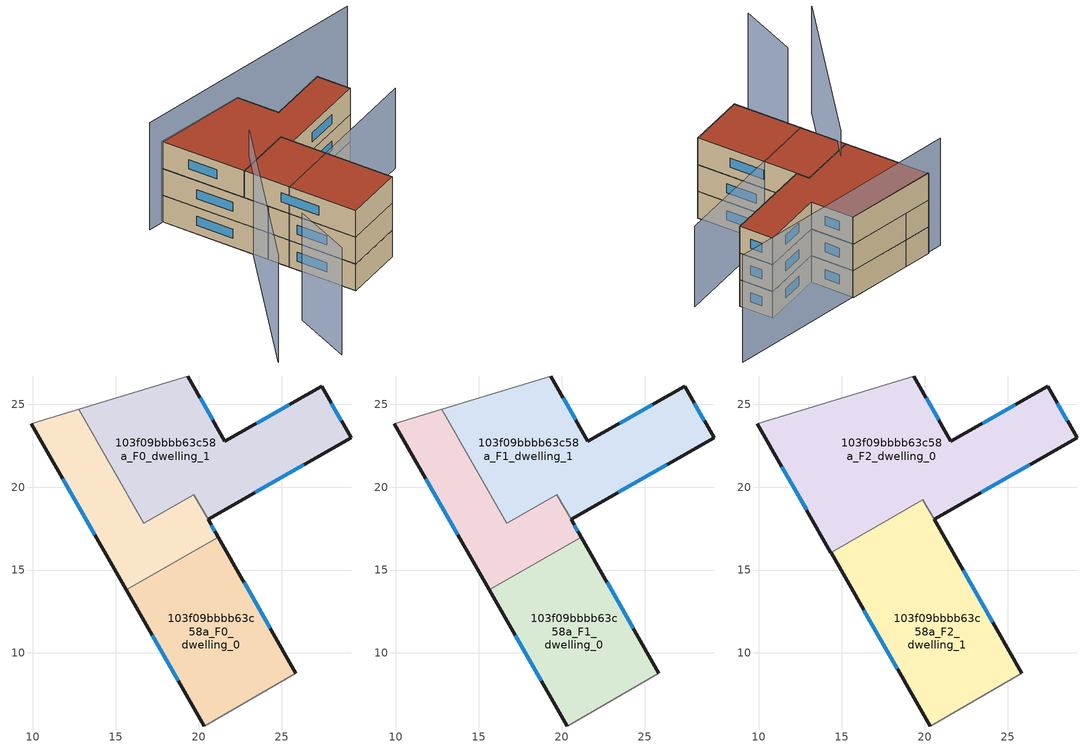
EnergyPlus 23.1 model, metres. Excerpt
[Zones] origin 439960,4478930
103f09bbbb63c58a_F0_dwelling_0
 floor ground (EU_floor_Construction): 25.86,8.76 21.18,16.97 15.64,13.8 20.33,5.59 z0
 wall outside (EU_wall_Construction): 20.33,5.59 15.64,13.8 / 21.18,16.97 25.86,8.76 z0:3
 wall to 103f09bbbb63c58a_F0_dwelling_2 (EU_wall_Construction): 15.64,13.8 21.18,16.97 z0:3
 wall adiabatic (EU_wall_Construction): 25.86,8.76 20.33,5.59 z0:3
 window (EU_Window_Construction): 18.78,8.31 17.19,11.08 / 22.73,14.25 24.31,11.48 z0.99:2.01
103f09bbbb63c58a_F0_dwelling_1
 floor ground (EU_floor_Construction): 29.2,22.98 27.41,26.09 21.57,22.76 19.35,26.71 12.77,24.7 16.69,17.83 19.71,19.56 20.57,18.05 z0
 wall outside (EU_wall_Construction): 19.35,26.71 21.57,22.76 27.41,26.09 29.2,22.98 20.57,18.05 z0:3
 wall to 103f09bbbb63c58a_F0_dwelling_2 (EU_wall_Construction): 20.57,18.05 19.71,19.56 16.69,17.83 12.77,24.7 z0:3
 wall adiabatic (EU_wall_Construction): 12.77,24.7 19.35,26.71 z0:3
 window (EU_Window_Construction): 20.09,25.4 20.83,24.07 / 23.51,23.87 25.48,24.99 / 28.01,25.06 28.61,24.01 / 26.34,21.35 23.43,19.69 z0.99:2.01
103f09bbbb63c58a_F0_dwelling_2
 floor ground (EU_floor_Construction): 21.18,16.97 19.71,19.56 16.69,17.83 12.77,24.7 9.91,23.82 15.64,13.8 z0
 wall outside (EU_wall_Construction): 15.64,13.8 9.91,23.82 / 20.57,18.05 21.18,16.97 z0:3
 wall adiabatic (EU_wall_Construction): 9.91,23.82 12.77,24.7 z0:3
 window (EU_Window_Construction): 13.74,17.12 11.81,20.5 / 20.77,17.69 20.98,17.33 z0.99:2.01
103f09bbbb63c58a_F1_dwelling_0
 floor to 103f09bbbb63c58a_F0_dwelling_0 (EU_floor_Construction): 25.86,8.76 21.18,16.97 15.64,13.8 20.33,5.59 z3
 wall outside (EU_wall_Construction): 20.33,5.59 15.64,13.8 / 21.18,16.97 25.86,8.76 z3:6
 wall to 103f09bbbb63c58a_F1_dwelling_2 (EU_wall_Construction): 15.64,13.8 21.18,16.97 z3:6
 wall adiabatic (EU_wall_Construction): 25.86,8.76 20.33,5.59 z3:6
 window (EU_Window_Construction): 18.78,8.31 17.19,11.08 / 22.73,14.25 24.31,11.48 z3.99:5.01
103f09bbbb63c58a_F1_dwelling_1
 floor to 103f09bbbb63c58a_F0_dwelling_1 (EU_floor_Construction): 29.2,22.98 27.41,26.09 21.57,22.76 19.35,26.71 12.77,24.7 16.69,17.83 19.71,19.56 20.57,18.05 z3
 wall outside (EU_wall_Construction): 19.35,26.71 21.57,22.76 27.41,26.09 29.2,22.98 20.57,18.05 z3:6
 wall to 103f09bbbb63c58a_F1_dwelling_2 (EU_wall_Construction): 20.57,18.05 19.71,19.56 16.69,17.83 12.77,24.7 z3:6
 wall adiabatic (EU_wall_Construction): 12.77,24.7 19.35,26.71 z3:6
 window (EU_Window_Construction): 20.09,25.4 20.83,24.07 / 23.51,23.87 25.48,24.99 / 28.01,25.06 28.61,24.01 / 26.34,21.35 23.43,19.69 z3.99:5.01
103f09bbbb63c58a_F1_dwelling_2
 floor to 103f09bbbb63c58a_F0_dwelling_2 (EU_floor_Construction): 21.18,16.97 19.71,19.56 16.69,17.83 12.77,24.7 9.91,23.82 15.64,13.8 z3
 wall outside (EU_wall_Construction): 15.64,13.8 9.91,23.82 / 20.57,18.05 21.18,16.97 z3:6
 wall adiabatic (EU_wall_Construction): 9.91,23.82 12.77,24.7 z3:6
 window (EU_Window_Construction): 13.74,17.12 11.81,20.5 / 20.77,17.69 20.98,17.33 z3.99:5.01
103f09bbbb63c58a_F2_dwelling_0
 floor to 103f09bbbb63c58a_F1_dwelling_1 (EU_floor_Construction): 29.2,22.98 27.41,26.09 21.57,22.76 19.35,26.71 12.77,24.7 16.69,17.83 19.71,19.56 20.57,18.05 z6
 floor to 103f09bbbb63c58a_F1_dwelling_2 (EU_floor_Construction): 19.9,19.23 19.71,19.56 16.69,17.83 12.77,24.7 9.91,23.82 14.35,16.06 z6
 wall outside (EU_wall_Construction): 14.34,16.06 9.91,23.82 / 19.35,26.71 21.57,22.76 27.41,26.09 29.2,22.98 20.57,18.05 z6:9
 wall adiabatic (EU_wall_Construction): 9.91,23.82 19.35,26.71 z6:9
 wall to 103f09bbbb63c58a_F2_dwelling_1 (EU_wall_Construction): 20.57,18.05 19.9,19.23 14.34,16.06 z6:9
 window (EU_Window_Construction): 12.87,18.63 11.38,21.25 / 20.09,25.4 20.83,24.07 / 23.51,23.87 25.48,24.99 / 28.01,25.06 28.61,24.01 / 26.34,21.35 23.43,19.69 z6.99:8.01
 roof outside (EU_roof_Construction): 27.41,26.09 29.2,22.98 20.57,18.05 19.9,19.23 14.34,16.06 9.91,23.82 19.35,26.71 21.57,22.76 z9
103f09bbbb63c58a_F2_dwelling_1
 floor to 103f09bbbb63c58a_F1_dwelling_0 (EU_floor_Construction): 25.86,8.76 21.18,16.97 15.64,13.8 20.33,5.59 z6
 floor to 103f09bbbb63c58a_F1_dwelling_2 (EU_floor_Construction): 21.18,16.97 19.9,19.23 14.35,16.05 15.64,13.8 z6
 wall outside (EU_wall_Construction): 20.33,5.59 14.35,16.05 / 20.57,18.05 25.86,8.76 z6:9
 wall adiabatic (EU_wall_Construction): 25.86,8.76 20.33,5.59 z6:9
 window (EU_Window_Construction): 18.35,9.06 16.33,12.59 / 22.32,14.97 24.11,11.84 z6.99:8.01
 roof outside (EU_roof_Construction): 19.9,19.23 25.86,8.76 20.33,5.59 14.35,16.05 z9
shading: 13.78,3.83 14.33,-2.74 / 15.79,17.75 8.68,-0.98 / 33.16,30.89 8.35,23.18 z0:12; 16.75,11.81 32.82,21.03 z0:9
[Building]
EU S2 Campaign: North Axis=0; Terrain=City; Solar Distribution=FullExterior
[Site:Location]
Madrid: Latitude=40.5; Longitude=-3.5; Time Zone=1; Elevation=609
[SizingPeriod:WeatherFileDays]
AnnualSizingPeriod: Begin Month=1; Begin Day of Month=1; End Month=12; End Day of Month=31; Day of Week for Start Day=Monday; Use Weather File Daylight Saving Period=No; Use Weather File Rain and Snow Indicators=No
[MATERIAL]
EU_InternalMass_Material: Roughness=MediumRough; Thickness=0.1; Conductivity=1; Density=1800; Specific Heat=900; Thermal Absorptance=0.9; Solar Absorptance=0.7; Visible Absorptance=0.7
[MATERIAL:NOMASS] Roughness=MediumRough; Thermal Absorptance=0.9; Solar Absorptance=0.7; Visible Absorptance=0.7
Name | Thermal Resistance
EU_wall_NoMass | 0.609216
EU_roof_NoMass | 0.513268
EU_floor_NoMass | 0.568163
[WINDOWMATERIAL:SIMPLEGLAZINGSYSTEM]
EU_Window_SimpleGlazing: UFactor=5.50606; Solar Heat Gain Coefficient=0.85; Visible Transmittance=0.85
[CONSTRUCTION]
EU_wall_Construction: EU_wall_NoMass
EU_roof_Construction: EU_roof_NoMass
EU_floor_Construction: EU_floor_NoMass
EU_InternalMass_Construction: EU_InternalMass_Material
EU_Window_Construction: EU_Window_SimpleGlazing
[ZONE] Type=1; Multiplier=1; Ceiling Height=autocalculate; Floor Area=autocalculate; Part of Total Floor Area=Yes
Name | Volume
103f09bbbb63c58a_F0_dwelling_0; 103f09bbbb63c58a_F1_dwelling_0 | 180.979
103f09bbbb63c58a_F2_dwelling_0 | 312.027
103f09bbbb63c58a_F0_dwelling_1; 103f09bbbb63c58a_F1_dwelling_1 | 232.679
103f09bbbb63c58a_F2_dwelling_1 | 230.871
103f09bbbb63c58a_F0_dwelling_2; 103f09bbbb63c58a_F1_dwelling_2 | 129.255
[INTERNALMASS] Construction=EU_InternalMass_Construction
Name | Zone or ZoneList | Surface Area
103f09bbbb63c58a_F0_dwelling_0_EU_InternalMass | 103f09bbbb63c58a_F0_dwelling_0 | 60.3266
103f09bbbb63c58a_F0_dwelling_1_EU_InternalMass | 103f09bbbb63c58a_F0_dwelling_1 | 77.561
103f09bbbb63c58a_F0_dwelling_2_EU_InternalMass | 103f09bbbb63c58a_F0_dwelling_2 | 43.0853
103f09bbbb63c58a_F1_dwelling_0_EU_InternalMass | 103f09bbbb63c58a_F1_dwelling_0 | 60.3266
103f09bbbb63c58a_F1_dwelling_1_EU_InternalMass | 103f09bbbb63c58a_F1_dwelling_1 | 77.561
103f09bbbb63c58a_F1_dwelling_2_EU_InternalMass | 103f09bbbb63c58a_F1_dwelling_2 | 43.0853
103f09bbbb63c58a_F2_dwelling_0_EU_InternalMass | 103f09bbbb63c58a_F2_dwelling_0 | 104.009
103f09bbbb63c58a_F2_dwelling_1_EU_InternalMass | 103f09bbbb63c58a_F2_dwelling_1 | 76.9694
[OTHEREQUIPMENT] Fuel Type=Electricity; Design Level Calculation Method=Watts/Area; Power per Zone Floor Area=1; Fraction Latent=0; Fraction Radiant=0; Fraction Lost=0; Carbon Dioxide Generation Rate=0; EndUse Subcategory=EU_Step8_InternalGains
Name | Zone or ZoneList or Space or SpaceList | Schedule
EU_Step8_InternalGain_103f09bbbb63c58a_F0_dwelling_0_f000 | 103f09bbbb63c58a_F0_dwelling_0 | EU_Step8_GainSchedule_103f09bbbb63c58a_F0_dwelling_0_f000
EU_Step8_InternalGain_103f09bbbb63c58a_F0_dwelling_1_f000 | 103f09bbbb63c58a_F0_dwelling_1 | EU_Step8_GainSchedule_103f09bbbb63c58a_F0_dwelling_1_f000
EU_Step8_InternalGain_103f09bbbb63c58a_F0_dwelling_2_f000 | 103f09bbbb63c58a_F0_dwelling_2 | EU_Step8_GainSchedule_103f09bbbb63c58a_F0_dwelling_2_f000
EU_Step8_InternalGain_103f09bbbb63c58a_F1_dwelling_0_f000 | 103f09bbbb63c58a_F1_dwelling_0 | EU_Step8_GainSchedule_103f09bbbb63c58a_F1_dwelling_0_f000
EU_Step8_InternalGain_103f09bbbb63c58a_F1_dwelling_1_f000 | 103f09bbbb63c58a_F1_dwelling_1 | EU_Step8_GainSchedule_103f09bbbb63c58a_F1_dwelling_1_f000
EU_Step8_InternalGain_103f09bbbb63c58a_F1_dwelling_2_f000 | 103f09bbbb63c58a_F1_dwelling_2 | EU_Step8_GainSchedule_103f09bbbb63c58a_F1_dwelling_2_f000
EU_Step8_InternalGain_103f09bbbb63c58a_F2_dwelling_0_f000 | 103f09bbbb63c58a_F2_dwelling_0 | EU_Step8_GainSchedule_103f09bbbb63c58a_F2_dwelling_0_f000
EU_Step8_InternalGain_103f09bbbb63c58a_F2_dwelling_1_f000 | 103f09bbbb63c58a_F2_dwelling_1 | EU_Step8_GainSchedule_103f09bbbb63c58a_F2_dwelling_1_f000
[ZONEVENTILATION:DESIGNFLOWRATE] Schedule=EU_AlwaysOn; Design Flow Rate Calculation Method=AirChanges/Hour; Air Changes per Hour=0.752966; Ventilation Type=Natural; Fan Pressure Rise=0; Fan Total Efficiency=1; Constant Term Coefficient=1; Temperature Term Coefficient=0; Velocity Term Coefficient=0; Velocity Squared Term Coefficient=0; Minimum Indoor Temperature=-100; Maximum Indoor Temperature=100; Delta Temperature=-100; Minimum Outdoor Temperature=-100; Maximum Outdoor Temperature=100; Maximum Wind Speed=40
Name | Zone or ZoneList or Space or SpaceList
EU_ConstantAir_103f09bbbb63c58a_F0_dwelling_0 | 103f09bbbb63c58a_F0_dwelling_0
EU_ConstantAir_103f09bbbb63c58a_F0_dwelling_1 | 103f09bbbb63c58a_F0_dwelling_1
EU_ConstantAir_103f09bbbb63c58a_F0_dwelling_2 | 103f09bbbb63c58a_F0_dwelling_2
EU_ConstantAir_103f09bbbb63c58a_F1_dwelling_0 | 103f09bbbb63c58a_F1_dwelling_0
EU_ConstantAir_103f09bbbb63c58a_F1_dwelling_1 | 103f09bbbb63c58a_F1_dwelling_1
EU_ConstantAir_103f09bbbb63c58a_F1_dwelling_2 | 103f09bbbb63c58a_F1_dwelling_2
EU_ConstantAir_103f09bbbb63c58a_F2_dwelling_0 | 103f09bbbb63c58a_F2_dwelling_0
EU_ConstantAir_103f09bbbb63c58a_F2_dwelling_1 | 103f09bbbb63c58a_F2_dwelling_1
[HVACTEMPLATE:THERMOSTAT] Constant Heating Setpoint=20; Constant Cooling Setpoint=50
EU_HeatOnly_103f09bbbb63c58a_F0_dwelling_0; EU_HeatOnly_103f09bbbb63c58a_F0_dwelling_1; EU_HeatOnly_103f09bbbb63c58a_F0_dwelling_2; EU_HeatOnly_103f09bbbb63c58a_F1_dwelling_0; EU_HeatOnly_103f09bbbb63c58a_F1_dwelling_1; EU_HeatOnly_103f09bbbb63c58a_F1_dwelling_2; EU_HeatOnly_103f09bbbb63c58a_F2_dwelling_0; EU_HeatOnly_103f09bbbb63c58a_F2_dwelling_1
[HVACTEMPLATE:ZONE:IDEALLOADSAIRSYSTEM] System Availability Schedule=EU_AlwaysOn; Maximum Heating Supply Air Temperature=50; Minimum Cooling Supply Air Temperature=13; Maximum Heating Supply Air Humidity Ratio=0.0156; Minimum Cooling Supply Air Humidity Ratio=0.0077; Heating Limit=NoLimit; Cooling Limit=NoLimit; Heating Availability Schedule=EU_AlwaysOn; Cooling Availability Schedule=EU_CoolingOff; Dehumidification Control Type=ConstantSensibleHeatRatio; Cooling Sensible Heat Ratio=0.7; Dehumidification Setpoint=60; Humidification Control Type=None; Humidification Setpoint=30; Outdoor Air Method=None; Outdoor Air Flow Rate per Person=0.00944; Outdoor Air Flow Rate per Zone Floor Area=0; Outdoor Air Flow Rate per Zone=0; Demand Controlled Ventilation Type=None; Outdoor Air Economizer Type=NoEconomizer; Heat Recovery Type=None; Sensible Heat Recovery Effectiveness=0.7; Latent Heat Recovery Effectiveness=0.65
Name | Template Thermostat
103f09bbbb63c58a_F0_dwelling_0 | EU_HeatOnly_103f09bbbb63c58a_F0_dwelling_0
103f09bbbb63c58a_F0_dwelling_1 | EU_HeatOnly_103f09bbbb63c58a_F0_dwelling_1
103f09bbbb63c58a_F0_dwelling_2 | EU_HeatOnly_103f09bbbb63c58a_F0_dwelling_2
103f09bbbb63c58a_F1_dwelling_0 | EU_HeatOnly_103f09bbbb63c58a_F1_dwelling_0
103f09bbbb63c58a_F1_dwelling_1 | EU_HeatOnly_103f09bbbb63c58a_F1_dwelling_1
103f09bbbb63c58a_F1_dwelling_2 | EU_HeatOnly_103f09bbbb63c58a_F1_dwelling_2
103f09bbbb63c58a_F2_dwelling_0 | EU_HeatOnly_103f09bbbb63c58a_F2_dwelling_0
103f09bbbb63c58a_F2_dwelling_1 | EU_HeatOnly_103f09bbbb63c58a_F2_dwelling_1
[SIZING:ZONE] Zone Cooling Design Supply Air Temperature Input Method=SupplyAirTemperature; Zone Cooling Design Supply Air Temperature=13; Zone Heating Design Supply Air Temperature Input Method=SupplyAirTemperature; Zone Heating Design Supply Air Temperature=50; Zone Cooling Design Supply Air Humidity Ratio=0.008; Zone Heating Design Supply Air Humidity Ratio=0.008; Cooling Design Air Flow Method=DesignDay; Cooling Design Air Flow Rate=0; Cooling Minimum Air Flow per Zone Floor Area=0.000762; Cooling Minimum Air Flow=0; Cooling Minimum Air Flow Fraction=0.2; Heating Design Air Flow Method=DesignDay; Heating Design Air Flow Rate=0; Heating Maximum Air Flow per Zone Floor Area=0.002032; Heating Maximum Air Flow=0.141576; Heating Maximum Air Flow Fraction=0.3; Account for Dedicated Outdoor Air System=No; Dedicated Outdoor Air System Control Strategy=NeutralSupplyAir; Dedicated Outdoor Air Low Setpoint Temperature for Design=autosize; Dedicated Outdoor Air High Setpoint Temperature for Design=autosize; Zone Load Sizing Method=Sensible Load Only No Latent Load; Zone Latent Cooling Design Supply Air Humidity Ratio Input Method=HumidityRatioDifference; Zone Cooling Design Supply Air Humidity Ratio Difference=0.005; Zone Latent Heating Design Supply Air Humidity Ratio Input Method=HumidityRatioDifference; Zone Humidification Design Supply Air Humidity Ratio Difference=0.005
103f09bbbb63c58a_F0_dwelling_0; 103f09bbbb63c58a_F0_dwelling_1; 103f09bbbb63c58a_F0_dwelling_2; 103f09bbbb63c58a_F1_dwelling_0; 103f09bbbb63c58a_F1_dwelling_1; 103f09bbbb63c58a_F1_dwelling_2; 103f09bbbb63c58a_F2_dwelling_0; 103f09bbbb63c58a_F2_dwelling_1
[SCHEDULE:CONSTANT]
Name | Hourly Value
EU_AlwaysOn | 1
EU_CoolingOff | 0
[SCHEDULE:FILE] Column Number=1; Rows to Skip at Top=0; Number of Hours of Data=8760; Column Separator=Comma; Interpolate to Timestep=No; Minutes per Item=60; Adjust Schedule for Daylight Savings=Yes
Name | File
EU_Step8_GainSchedule_103f09bbbb63c58a_F0_dwelling_0_f000 | ../../schedules/103f09bbbb63c58a/103f09bbbb63c58a_F0_dwelling_0_f000_gain.csv
EU_Step8_GainSchedule_103f09bbbb63c58a_F0_dwelling_1_f000 | ../../schedules/103f09bbbb63c58a/103f09bbbb63c58a_F0_dwelling_1_f000_gain.csv
EU_Step8_GainSchedule_103f09bbbb63c58a_F0_dwelling_2_f000 | ../../schedules/103f09bbbb63c58a/103f09bbbb63c58a_F0_dwelling_2_f000_gain.csv
EU_Step8_GainSchedule_103f09bbbb63c58a_F1_dwelling_0_f000 | ../../schedules/103f09bbbb63c58a/103f09bbbb63c58a_F1_dwelling_0_f000_gain.csv
EU_Step8_GainSchedule_103f09bbbb63c58a_F1_dwelling_1_f000 | ../../schedules/103f09bbbb63c58a/103f09bbbb63c58a_F1_dwelling_1_f000_gain.csv
EU_Step8_GainSchedule_103f09bbbb63c58a_F1_dwelling_2_f000 | ../../schedules/103f09bbbb63c58a/103f09bbbb63c58a_F1_dwelling_2_f000_gain.csv
EU_Step8_GainSchedule_103f09bbbb63c58a_F2_dwelling_0_f000 | ../../schedules/103f09bbbb63c58a/103f09bbbb63c58a_F2_dwelling_0_f000_gain.csv
EU_Step8_GainSchedule_103f09bbbb63c58a_F2_dwelling_1_f000 | ../../schedules/103f09bbbb63c58a/103f09bbbb63c58a_F2_dwelling_1_f000_gain.csv
